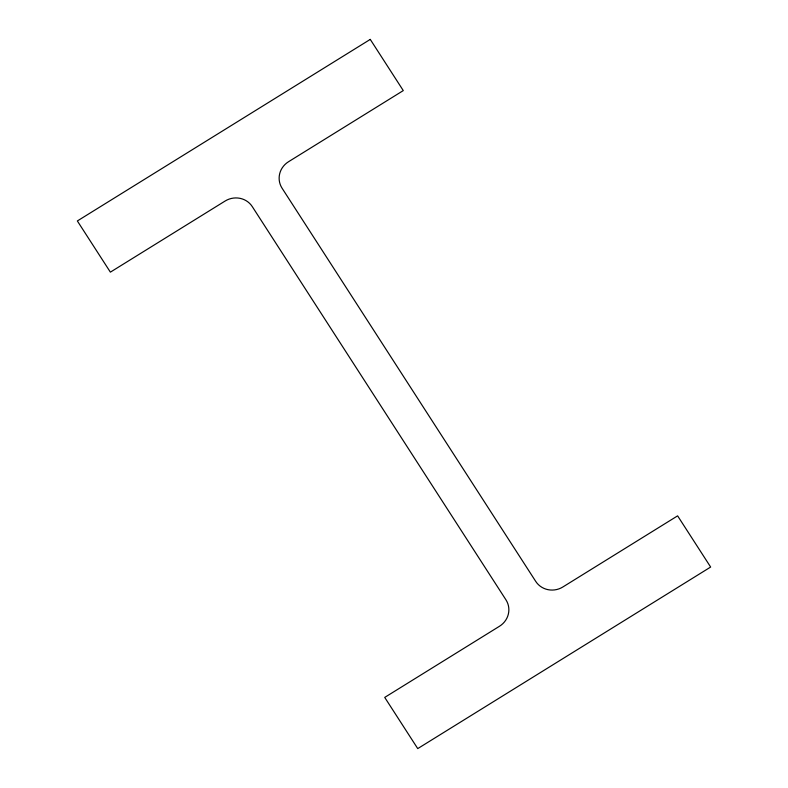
<?xml version="1.0" encoding="UTF-8"?>
<svg xmlns="http://www.w3.org/2000/svg" width="788" height="788" viewBox="0 0 788 788"><rect width="100%" height="100%" fill="white"/><g stroke="black" fill="none" stroke-linecap="round" stroke-linejoin="round"><path stroke-width="1.18" d="M370.261 39.4L77.352 220.955L110.379 272.146L225.151 201.009A19.808 19.03 -18.9 0 1 252.288 206.623L505.945 599.826A19.808 19.03 -18.9 0 1 499.484 626.263L384.721 697.41L417.739 748.6L710.648 567.045L677.621 515.854L562.849 586.991A19.808 19.03 -18.9 0 1 535.712 581.377L282.055 188.174A19.808 19.03 -18.9 0 1 288.516 161.737L403.279 90.59L370.261 39.4"/></g></svg>
